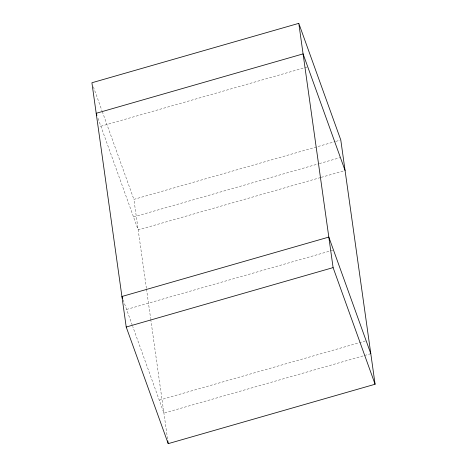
<?xml version="1.0" encoding="UTF-8"?>
<svg xmlns="http://www.w3.org/2000/svg" width="467" height="467" viewBox="0 0 467 467"><rect width="100%" height="100%" fill="white"/><g stroke="black" fill="none" stroke-linecap="round" stroke-linejoin="round"><path stroke-width="0.35" stroke-dasharray="2.33 1.75" d="M100.86 126.253L307.747 66.839M146.393 288.337L133.895 199.386L335.172 141.583M335.872 141.384L340.081 140.176M133.521 216.957L318.663 163.789M319.364 163.59L340.402 157.548M320.525 177.553L138.185 229.916L97.428 116.703M321.226 177.355L343.665 170.91M126.598 309.452L333.479 250.043M159.253 400.161L365.433 340.951M370.804 353.706L163.917 413.114L132.733 326.503M93.388 86.874L102.034 110.889M102.285 111.572L133.895 199.386M123.16 299.902L132.488 325.82M146.492 289.061L150.648 318.634M150.748 319.352L167.606 439.389"/><path stroke-width="0.7" d="M298.792 23.35L91.911 82.758L126.218 327.028L168.208 443.65L375.089 384.242L340.782 139.972L298.792 23.35L333.105 267.614L375.089 384.242M126.218 327.028L333.105 267.614M345.072 170.508L303.083 53.886L96.196 113.294L96.932 115.337M370.804 353.706L328.815 237.084L121.928 296.492L122.669 298.541M167.805 440.807L168.208 443.65"/></g></svg>
